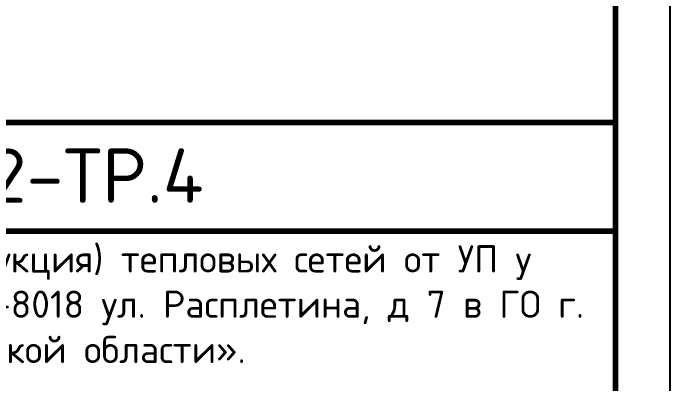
# Model space of a CAD drawing. Header units: millimetres. Extents: x 1601 to 15402, y -324 to 12625.
# Drawn here: x 8409.1 to 8469.5, y 1338.3 to 1372.4 of the extents above; entities that cross this region are included whole.
import ezdxf

# ---------------------------------------------------------------- set-up
doc = ezdxf.new("R2010")
doc.units = ezdxf.units.MM
doc.layers.add('Размерный', color=4, linetype='Continuous', lineweight=30)
doc.styles.add('-ISOCPEUR-', font='isocpeur.TTF')

msp = doc.modelspace()

# ---------------------------------------------------------------- linework, layer by layer
msp.add_lwpolyline([(7875.4505, 1722.3844), (8469.4505, 1722.3844), (8469.4505, 1302.3844), (7875.4505, 1302.3844)], close=True)
at = {"const_width": 0.5}
msp.add_lwpolyline([(7895.4505, 1717.3844), (8464.4505, 1717.3844), (8464.4505, 1307.3844), (7895.4505, 1307.3844)], close=True, dxfattribs=at)
for points in [[(8279.4505, 1307.3844), (8279.4505, 1362.3844), (8464.4505, 1362.3844)], [(8344.4505, 1352.3844), (8464.4505, 1352.3844)]]:
    msp.add_lwpolyline(points, dxfattribs=at)

# ---------------------------------------------------------------- texts
at = {"insert": (8350.0001, 1351.0811), "char_height": 2.5, "width": 110.528844, "attachment_point": 1, "style": '-ISOCPEUR-'}
msp.add_mtext('\\pi5.49715;{\\C7;«Капитальный ремонт (реконструкция) тепловых сетей от УП у \\P\\pi0.95192;ж/д №26 по ул. Б. Новикова до ТК-8018 ул. Расплетина, д 7 в ГО г. \\P\\pi30.38942;Рыбинск Ярославской области».}', dxfattribs=at)
at = {"layer": 'Размерный', "color": 7, "lineweight": 30, "insert": (8306.8509, 1359.9945), "char_height": 5, "width": 185, "attachment_point": 1, "style": '-ISOCPEUR-'}
msp.add_mtext('\\pi65.5,l10;0802.Р.22-ТР.4', dxfattribs=at)

doc.saveas('drawing.dxf')
